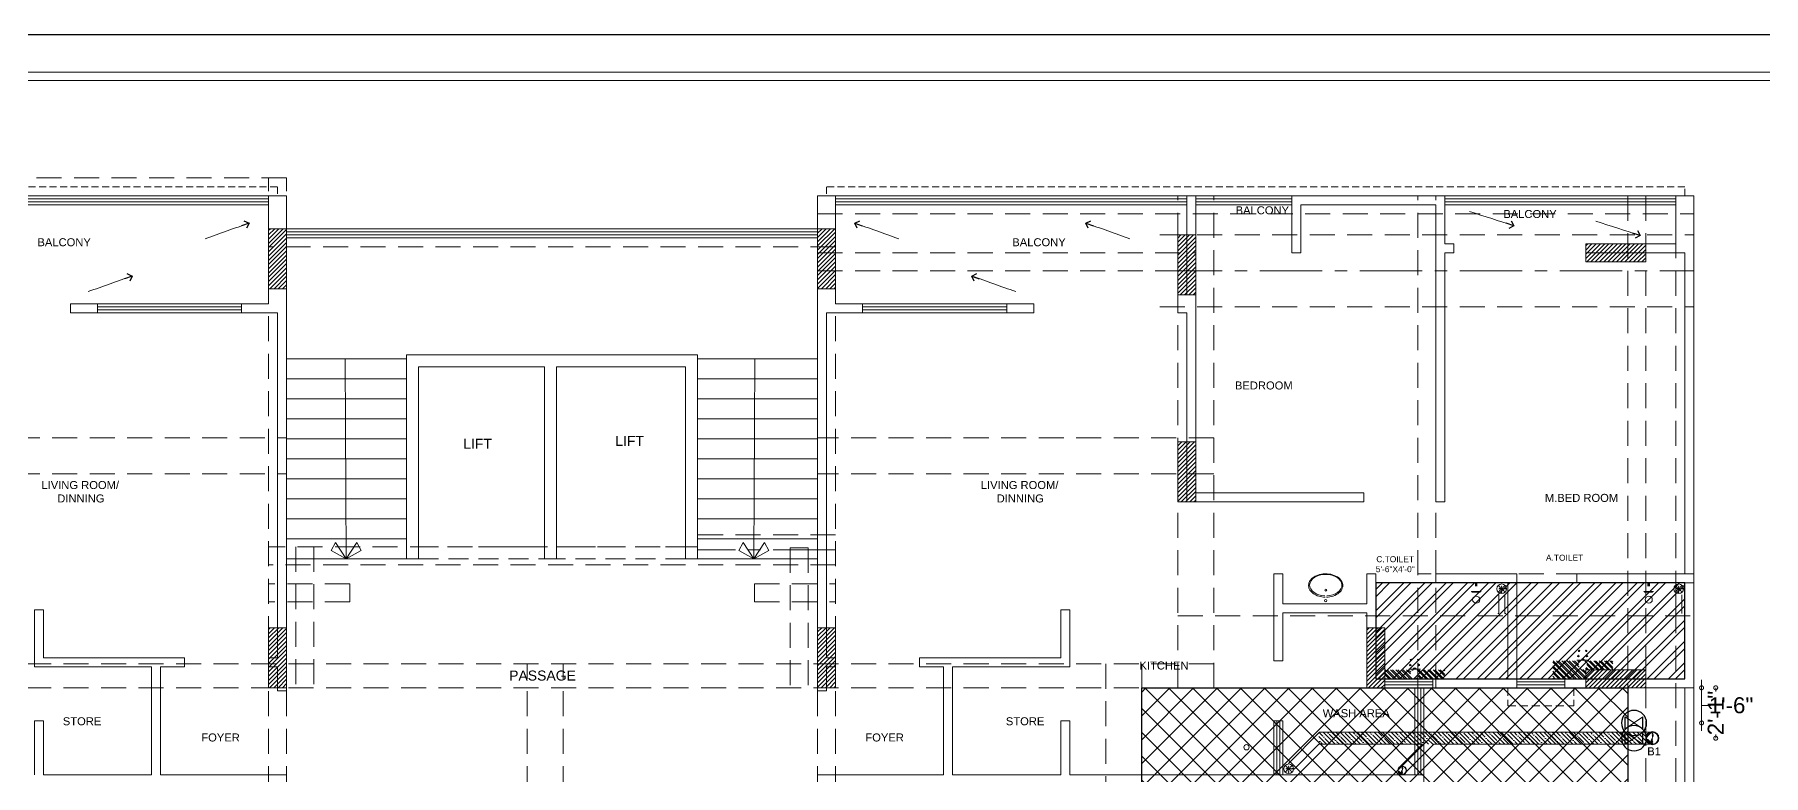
# Model space of a CAD drawing. Header units: inches. Extents: x 1807 to 67852, y 1160 to 20242.
# Drawn here: x 16992 to 17857, y 7417 to 7787 of the extents above; entities that cross this region are included whole.
import ezdxf

# ---------------------------------------------------------------- set-up
doc = ezdxf.new("R2010")
doc.units = ezdxf.units.IN
doc.header["$MEASUREMENT"] = 0
doc.header["$PDMODE"] = 35
doc.linetypes.add('CENTER', pattern=[2, 1.25, -0.25, 0.25, -0.25])
doc.linetypes.add('DASHED', pattern=[0.75, 0.5, -0.25])
doc.layers.get('0').update_dxf_attribs({"lineweight": 20})
for name, color, linetype, lineweight in [('$TD_AUDIT_GENERATED_(67B1F)', 8, 'Continuous', 15), ('02WINDOW & DOTTED', 8, 'Continuous', 20), ('06DIM', 194, 'Continuous', 15), ('3 P.V.C. PIPE', 232, 'Continuous', 30), ('4 upvc pip', 5, 'Continuous', 30), ('4 upvc pip hatch', 6, 'Continuous', 5), ('4. UPCV', 6, 'Continuous', 30), ('A-HATCH', 252, 'Continuous', 13), ('Bathing', 3, 'Continuous', 30), ('COLD WATER', 4, 'Continuous', 30), ('column_01', 7, 'Continuous', 18), ('CUT OUT', 4, 'Continuous', 30), ('Dummy wall', 8, 'Continuous', 18), ('HATCH', 8, 'Continuous', 0), ('HOT LINE', 1, 'Continuous', 30), ('N.WALL', 7, 'Continuous', 25), ('Nstair', 8, 'Continuous', 20), ('PROJ.', 8, 'DASHED', 20), ('RAILING', 8, 'Continuous', 25), ('SHOP TEXT', 7, 'Continuous', 15), ('SUNK', 216, 'Continuous', 30), ('SUNK HTACH', 165, 'Continuous', 15), ('wall', 7, 'Continuous', 20), ('WINDOW', 8, 'Continuous', 15)]:
    doc.layers.add(name, color=color, linetype=linetype, lineweight=lineweight)
doc.layers.add('K.Text', color=7, linetype='Continuous')
doc.styles.add('Krupalu', font='arial.ttf', dxfattribs={"height": 8})
doc.styles.add('Krupalu 1', font='arial.ttf')
doc.dimstyles.new('Krupalu', dxfattribs={"dimtxt": 4, "dimasz": 4, "dimexe": 0, "dimexo": 0, "dimgap": 0.09, "dimtad": 0, "dimtoh": 1, "dimdec": 0, "dimzin": 3, "dimdsep": 46, "dimlunit": 4, "dimtxsty": 'Krupalu', "dimblk": 'DOTSMALL', "dimcen": 0, "dimse1": 1, "dimse2": 1, "dimclrd": 256, "dimclre": 256, "dimclrt": 7, "dimadec": 0, "dimazin": 0, "dimtfac": 1, "dimtdec": 0, "dimtofl": 0, "dimtmove": 1, "dimatfit": 0, "dimldrblk": 'OPEN90', "dimfxl": 1, "dimtolj": 1, "dimtzin": 0, "dimlwd": -1, "dimarcsym": 0})
pattern_1 = [(45, (-2883.8112, 0), (-1.0606601718, 1.0606601718), [])]
pattern_2 = [(135, (29859.1354, -84087.3614), (1.325825215, 1.325825215), []), (135, (29858.2515, -84087.3614), (1.325825215, 1.325825215), [])]

# ---------------------------------------------------------------- blocks, each defined once
blk = doc.blocks.new('dfhtutrut')
at = {"layer": 'HATCH'}
h = blk.add_hatch(dxfattribs=at)
h.set_pattern_fill('ANSI31', color=256, scale=12, style=0)
h.set_pattern_definition(pattern_1)
h.paths.add_polyline_path([(142520.43, -629915.98), (142520.43, -629945.98), (142529.43, -629945.98), (142529.43, -629915.98)])
h = blk.add_hatch(dxfattribs=at)
h.set_pattern_fill('ANSI31', color=256, scale=12, style=0)
h.set_pattern_definition(pattern_1)
h.paths.add_polyline_path([(142794.93, -629915.98), (142794.93, -629945.98), (142803.93, -629945.98), (142803.93, -629915.98)])
h = blk.add_hatch(dxfattribs=at)
h.set_pattern_fill('ANSI31', color=256, scale=12, style=0)
h.set_pattern_definition(pattern_1)
h.paths.add_polyline_path([(142974.93, -629918.98), (142974.93, -629948.98), (142983.93, -629948.98), (142983.93, -629918.98)])
h = blk.add_hatch(dxfattribs=at)
h.set_pattern_fill('ANSI31', color=256, scale=12, style=0)
h.set_pattern_definition(pattern_1)
h.paths.add_polyline_path([(143208.93, -629932.48), (143178.93, -629932.48), (143178.93, -629923.48), (143208.93, -629923.48)])
h = blk.add_hatch(dxfattribs=at)
h.set_pattern_fill('ANSI31', color=256, scale=12, style=0)
h.set_pattern_definition(pattern_1)
h.paths.add_polyline_path([(142983.93, -630052.48), (142983.93, -630022.48), (142974.93, -630022.48), (142974.93, -630052.48)])
h = blk.add_hatch(dxfattribs=at)
h.set_pattern_fill('ANSI31', color=256, scale=12, style=0)
h.set_pattern_definition(pattern_1)
h.paths.add_polyline_path([(142529.43, -630145.48), (142529.43, -630115.48), (142520.43, -630115.48), (142520.43, -630145.48)])
h = blk.add_hatch(dxfattribs=at)
h.set_pattern_fill('ANSI31', color=256, scale=12, style=0)
h.set_pattern_definition(pattern_1)
h.paths.add_polyline_path([(142803.93, -630145.48), (142803.93, -630115.48), (142794.93, -630115.48), (142794.93, -630145.48)])
h = blk.add_hatch(dxfattribs=at)
h.set_pattern_fill('ANSI31', color=256, scale=12, style=0)
h.set_pattern_definition(pattern_1)
h.paths.add_polyline_path([(143078.43, -630145.48), (143078.43, -630115.48), (143069.43, -630115.48), (143069.43, -630145.48)])
h = blk.add_hatch(dxfattribs=at)
h.set_pattern_fill('ANSI31', color=256, scale=12, style=0)
h.set_pattern_definition(pattern_1)
h.paths.add_polyline_path([(143208.94, -630145.48), (143178.94, -630145.48), (143178.94, -630136.48), (143208.94, -630136.48)])
at = {"layer": 'column_01'}
for points in [[(142520.43, -629915.98), (142520.43, -629945.98), (142529.43, -629945.98), (142529.43, -629915.98)], [(142794.93, -629915.98), (142794.93, -629945.98), (142803.93, -629945.98), (142803.93, -629915.98)], [(142974.93, -629918.98), (142974.93, -629948.98), (142983.93, -629948.98), (142983.93, -629918.98)], [(143208.93, -629932.48), (143178.93, -629932.48), (143178.93, -629923.48), (143208.93, -629923.48)], [(142983.93, -630052.48), (142983.93, -630022.48), (142974.93, -630022.48), (142974.93, -630052.48)], [(142529.43, -630145.48), (142529.43, -630115.48), (142520.43, -630115.48), (142520.43, -630145.48)], [(142803.93, -630145.48), (142803.93, -630115.48), (142794.93, -630115.48), (142794.93, -630145.48)], [(143078.43, -630145.48), (143078.43, -630115.48), (143069.43, -630115.48), (143069.43, -630145.48)], [(143208.94, -630145.48), (143178.94, -630145.48), (143178.94, -630136.48), (143208.94, -630136.48)]]:
    blk.add_lwpolyline(points, close=True, dxfattribs=at)
blk = doc.blocks.new('_DotSmall')
at = {"color": 0, "linetype": 'ByBlock', "const_width": 0.5}
blk.add_lwpolyline([(-0.0625, 0, 1), (0.0625, 0, 1)], format="xyb", close=True, dxfattribs=at)
blk = doc.blocks.new('_Open90')
at = {"color": 0, "linetype": 'ByBlock', "lineweight": -2}
for p, q in [((0, 0), (-1, 0)), ((-0.5, 0.5), (0, 0)), ((0, 0), (-0.5, -0.5))]:
    blk.add_line(p, q, dxfattribs=at)
blk = doc.blocks.new('zw$137B')
at = {"layer": '$TD_AUDIT_GENERATED_(67B1F)', "linetype": 'DASHED', "lineweight": -2, "ltscale": 25}
for p, q in [((-135, 94.5), (-573, 94.5)), ((-144, -268.5), (-144, 94.5)), ((-135, -268.5), (-135, 94.5)), ((-135, 85.5), (-573, 85.5)), ((130.5, 85.5), (568.5, 85.5)), ((130.5, -268.5), (130.5, 85.5)), ((139.5, -268.5), (139.5, 85.5)), ((310.5, -160.5), (310.5, 85.5)), ((328.5, -160.5), (328.5, 85.5)), ((430.5, -160.5), (430.5, 85.5)), ((439.5, -160.5), (439.5, 85.5)), ((535.5, 85.5), (535.5, -277.5)), ((544.5, 85.5), (544.5, -277.5)), ((559.5, 85.5), (559.5, -1140)), ((568.5, 85.5), (568.5, -1140)), ((130.5, 76.5), (568.5, 76.5)), ((139.5, 69), (-144, 69)), ((301.5, 66), (568.5, 66)), ((139.5, 60), (-144, 60)), ((301.5, 30), (568.5, 30)), ((139.5, -84), (70.5, -84)), ((70.5, -90), (-144, -90)), ((139.5, -99), (-144, -99)), ((310.5, -124.5), (568.5, -124.5)), ((328.5, -148.5), (-424.5, -148.5)), ((274.5, -148.5), (274.5, -516)), ((292.5, -148.5), (292.5, -516)), ((328.5, -160.5), (-424.5, -160.5)), ((310.5, -160.5), (568.5, -160.5)), ((568.5, -160.5), (422.64, -160.5))]:
    blk.add_line(p, q, dxfattribs=at)
at = {"layer": '$TD_AUDIT_GENERATED_(67B1F)', "linetype": 'CENTER', "lineweight": -2, "ltscale": 25}
for p, q in [((301.5, 48), (568.5, 48)), ((139.5, -91.5), (70.5, -91.5))]:
    blk.add_line(p, q, dxfattribs=at)
at = {"layer": '$TD_AUDIT_GENERATED_(67B1F)', "color": 3, "linetype": 'DASHED', "lineweight": -2, "ltscale": 25}
for p, q in [((-327.19, -35.5), (-135, -35.5)), ((328.5, -35.5), (130.5, -35.5)), ((-327.19, -53.5), (-135, -53.5)), ((328.5, -53.5), (130.5, -53.5)), ((-14.66, -268.5), (-14.66, -148.5)), ((3.34, -268.5), (3.34, -148.5))]:
    blk.add_line(p, q, dxfattribs=at)
at = {"layer": '$TD_AUDIT_GENERATED_(67B1F)', "linetype": 'DASHED', "lineweight": -2, "ltscale": 25}
for points in [[(130.5, 57), (319.5, 57)], [(130.5, 48), (319.5, 48)], [(568.5, -103.5), (430.5, -103.5)], [(568.5, -108), (430.5, -108)]]:
    blk.add_lwpolyline(points, dxfattribs=at)
at = {"layer": '$TD_AUDIT_GENERATED_(67B1F)', "color": 3, "linetype": 'DASHED', "lineweight": -2, "ltscale": 25}
for points in [[(-130.31, -90), (-130.31, -160.5)], [(-121.31, -90), (-121.31, -160.5)], [(116.81, -90.46), (116.81, -160.5)], [(125.81, -90.46), (116.81, -90.46)], [(125.81, -90.46), (125.81, -160.5)], [(-103.38, -108.59), (-144, -108.59)], [(-103.38, -108.59), (-103.38, -117.59)], [(98.88, -108.59), (139.5, -108.59)], [(98.88, -117.59), (98.88, -108.59)], [(-103.38, -117.59), (-144, -117.59)], [(98.88, -117.59), (139.5, -117.59)]]:
    blk.add_lwpolyline(points, dxfattribs=at)
blk = doc.blocks.new('cutout')
at = {"layer": 'COLD WATER', "color": 2}
blk.add_circle((18212, 6888.2, 5.3), 19.6, dxfattribs=at)
at = {"layer": 'HATCH'}
for p, q in [((18221.4, 6902.1, 5.3), (18202.7, 6874.2, 5.3)), ((18202.7, 6902.1, 5.3), (18221.4, 6874.2, 5.3))]:
    blk.add_line(p, q, dxfattribs=at)
at = {"layer": 'HOT LINE', "ltscale": 10}
for p, q in [((18202.7, 6902.1, 5.3), (18221.4, 6902.1, 5.3)), ((18202.7, 6874.2, 5.3), (18221.4, 6874.2, 5.3))]:
    blk.add_line(p, q, dxfattribs=at)
blk = doc.blocks.new('*D52')
at = {"layer": '06DIM'}
for p, q in [((17825.72, 7460.85), (17825.72, 7464.85)), ((17825.72, 7443.29), (17825.72, 7460.85)), ((17829.94, 7452.07), (17825.72, 7452.07)), ((17830.12, 7452.07), (17829.94, 7452.07)), ((17825.72, 7443.29), (17825.72, 7439.29))]:
    blk.add_line(p, q, dxfattribs=at)
at = {"layer": 'Defpoints', "color": 0}
for p in [(17791.92, 7460.85), (17825.72, 7460.85), (17791.92, 7443.29)]:
    blk.add_point(p, dxfattribs=at)
at = {"layer": '06DIM', "xscale": 4, "yscale": 4, "zscale": 4}
for p, rotation in [((17825.72, 7460.85), 270), ((17825.72, 7443.29), 90)]:
    blk.add_blockref('_DotSmall', p, dxfattribs=dict(at, rotation=rotation))
at = {"layer": '06DIM', "color": 7, "insert": (17840.46, 7452.07), "char_height": 8, "attachment_point": 5, "style": 'Krupalu'}
blk.add_mtext('\\A1;1\'-6"', dxfattribs=at)
blk = doc.blocks.new('*D53')
at = {"layer": '06DIM'}
for p, q in [((17832.76, 7460.85), (17832.76, 7459.04)), ((17832.76, 7435.64), (17832.76, 7437.45))]:
    blk.add_line(p, q, dxfattribs=at)
at = {"layer": 'Defpoints', "color": 0}
for p in [(17791.92, 7460.85), (17832.76, 7460.85), (17791.92, 7435.64)]:
    blk.add_point(p, dxfattribs=at)
at = {"layer": '06DIM', "xscale": 4, "yscale": 4, "zscale": 4}
for p, rotation in [((17832.76, 7460.85), 90), ((17832.76, 7435.64), 270)]:
    blk.add_blockref('_DotSmall', p, dxfattribs=dict(at, rotation=rotation))
at = {"layer": '06DIM', "color": 7, "insert": (17832.76, 7448.24), "char_height": 8, "attachment_point": 5, "rotation": 90, "style": 'Krupalu'}
blk.add_mtext('\\A1;2\'-1"', dxfattribs=at)

msp = doc.modelspace()

# ---------------------------------------------------------------- hatches: boundary and pattern name
at = {"layer": '4 upvc pip hatch', "lineweight": 5}
h = msp.add_hatch(dxfattribs=at)
h.set_pattern_fill('ANSI35', color=8, scale=12, angle=180, style=0)
h.set_pattern_definition([(135, (41561.6698, -1768.8452), (2.12132034, 2.12132034), []), (135, (41559.5484, -1768.8452), (2.12132034, 2.12132034), [3.75, -0.75, 0, -0.75])])
h.paths.add_polyline_path([(17797.78, 7432.62), (17634.36, 7432.62), (17634.36, 7438.62), (17797.78, 7438.62)])
at = {"layer": '4 upvc pip hatch', "lineweight": 5, "ltscale": 10}
h = msp.add_hatch(dxfattribs=at)
h.set_pattern_fill('ANSI31', color=8, scale=3, angle=180, style=0)
h.set_pattern_definition([(135, (81485.6785, -133290.32453), (0.2651650429, 0.2651650429), [])])
edge = h.paths.add_edge_path()
edge.add_spline(control_points=[(17801.29, 7432.64), (17800.88, 7433.21), (17799.85, 7434.6), (17802.12, 7436.65), (17801.13, 7438.05), (17800.73, 7438.62)], knot_values=[0, 0, 0, 0, 1.259254, 3.09623, 4.348223, 4.348223, 4.348223, 4.348223], degree=3, periodic=0)
edge.add_arc((17801.08, 7435.64), 3, 180, 276.73796, ccw=False)
edge.add_arc((17801.08, 7435.64), 3, 94.06339, 180, ccw=False)
h = msp.add_hatch(dxfattribs=at)
h.set_pattern_fill('ANSI31', color=8, scale=2, angle=180, style=0)
h.set_pattern_definition([(135, (60132.385, -86397.75523), (0.1767766953, 0.1767766953), [])])
edge = h.paths.add_edge_path()
edge.add_spline(control_points=[(17676.13, 7417.56), (17675.85, 7417.93), (17675.17, 7418.86), (17676.68, 7420.23), (17676.02, 7421.16), (17675.75, 7421.54)], knot_values=[0, 0, 0, 0, 1.259254, 3.09623, 4.348223, 4.348223, 4.348223, 4.348223], degree=3, periodic=0)
edge.add_arc((17675.99, 7419.55), 2, 180, 276.73796, ccw=False)
edge.add_arc((17675.99, 7419.55), 2, 94.06339, 180, ccw=False)
at = {"layer": 'Bathing', "lineweight": 5}
h = msp.add_hatch(color=8, dxfattribs=at)
h.paths.add_polyline_path([(17713.65, 7511.56), (17712.41, 7511.56), (17712.41, 7513.35), (17713.65, 7513.35)])
h.paths.add_polyline_path([(17710.91, 7508.36), (17710.34, 7509.18), (17715.72, 7509.18), (17714.92, 7508.36)])
h = msp.add_hatch(color=8, dxfattribs=at)
h.paths.add_polyline_path([(17799.9, 7511.56), (17798.66, 7511.56), (17798.66, 7513.35), (17799.9, 7513.35)])
h.paths.add_polyline_path([(17797.16, 7508.36), (17796.59, 7509.18), (17801.97, 7509.18), (17801.17, 7508.36)])
for points in [[(17679.3, 7469.85), (17685.26, 7469.85), (17685.26, 7470.35), (17683.35, 7470.35, 0.636861), (17681.22, 7470.35), (17679.3, 7470.35)], [(17679.3, 7469.85), (17679.3, 7470.35), (17685.26, 7470.35), (17685.26, 7469.85)], [(17763.3, 7474.35), (17769.26, 7474.35), (17769.26, 7474.85), (17767.35, 7474.85, 0.636861), (17765.22, 7474.85), (17763.3, 7474.85)], [(17763.3, 7474.35), (17763.3, 7474.85), (17769.26, 7474.85), (17769.26, 7474.35)]]:
    msp.add_hatch(color=8, dxfattribs=at).paths.add_polyline_path(points)
at = {"layer": 'Dummy wall', "lineweight": 5, "ltscale": 10}
h = msp.add_hatch(dxfattribs=at)
h.set_pattern_fill('ANSI32', color=8, scale=5, angle=180, style=0)
h.set_pattern_definition(pattern_2)
h.paths.add_polyline_path([(17697.28, 7465.35), (17697.28, 7469.85), (17686.72, 7469.85), (17685.26, 7469.85), (17682.28, 7469.85, -2.414214), (17680.14, 7467.71, -0.408178), (17682.24, 7469.85), (17679.3, 7469.85), (17677.75, 7469.85), (17667.28, 7469.85), (17667.28, 7465.35), (17691.28, 7465.35)])
h = msp.add_hatch(dxfattribs=at)
h.set_pattern_fill('ANSI32', color=8, scale=5, angle=180, style=0)
h.set_pattern_definition(pattern_2)
h.paths.add_polyline_path([(17767.78, 7465.35), (17767.78, 7469.85), (17781.28, 7469.85), (17781.28, 7474.35), (17769.26, 7474.35), (17766.28, 7474.35, -2.414214), (17764.14, 7472.21, -0.414214), (17766.28, 7474.35), (17763.3, 7474.35), (17751.28, 7474.35), (17751.28, 7465.35), (17757.28, 7465.35)])
at = {"layer": 'SUNK HTACH', "ltscale": 10}
h = msp.add_hatch(dxfattribs=at)
h.set_pattern_fill('ANSI32', color=8, scale=20, angle=180, style=0)
h.set_pattern_definition([(45, (16684.781, 7465.306), (-5.3033, 5.3033), []), (45, (16688.317, 7465.306), (-5.3033, 5.3033), [])])
h.paths.add_polyline_path([(17817.28, 7513.35), (17662.78, 7513.35), (17662.78, 7465.4), (17817.28, 7465.31)])
h = msp.add_hatch(dxfattribs=at)
h.set_pattern_fill('ANSI37', color=8, scale=67.5, style=0)
h.set_pattern_definition([(45, (11951.298, -57380.249), (-5.9662135, 5.9662135), []), (135, (11951.298, -57380.249), (-5.9662135, -5.9662135), [])])
h.paths.add_polyline_path([(17545.78, 7460.85), (17788.78, 7460.85), (17788.78, 7352.85), (17545.78, 7352.85)])

# ---------------------------------------------------------------- linework, layer by layer
at = {"layer": '02WINDOW & DOTTED', "color": 8, "lineweight": 5}
for p, q in [((17118.28, 7690.35), (17383.78, 7690.35)), ((17118.28, 7688.85), (17383.78, 7688.85)), ((17118.28, 7687.35), (17383.78, 7687.35)), ((17118.28, 7685.85), (17383.78, 7685.85))]:
    msp.add_line(p, q, dxfattribs=at)
at = {"layer": '02WINDOW & DOTTED', "color": 8, "linetype": 'DASHED', "lineweight": 5, "ltscale": 20}
for p, q in [((17184.28, 7531.35), (17247.28, 7531.35)), ((17317.78, 7531.35), (17253.28, 7531.35)), ((17184.28, 7525.35), (17247.28, 7525.35)), ((17317.78, 7525.35), (17253.28, 7525.35))]:
    msp.add_line(p, q, dxfattribs=at)
at = {"layer": '3 P.V.C. PIPE', "color": 8, "lineweight": 5, "ltscale": 50}
for p, q in [((17724.28, 7507.35), (17724.28, 7497.97)), ((17727.28, 7507.35), (17727.28, 7497.97)), ((17812.78, 7507.35), (17812.78, 7500.63)), ((17815.78, 7507.35), (17815.78, 7497.97)), ((17724.28, 7497.97), (17723.78, 7497.97)), ((17727.78, 7497.97), (17727.28, 7497.97))]:
    msp.add_line(p, q, dxfattribs=at)
at = {"layer": '4 upvc pip'}
msp.add_lwpolyline([(16490.39, 7787.47), (18913.59, 7787.47), (18913.59, 6074.1), (16490.39, 6074.1)], close=True, dxfattribs=at)
at = {"layer": '4. UPCV', "color": 8, "lineweight": 5, "ltscale": 10}
for p, q in [((17634.71, 7438.61), (17619.18, 7423.08)), ((17801.08, 7438.64), (17634.71, 7438.61)), ((17634.36, 7432.6), (17622.01, 7420.25)), ((17686.22, 7432.61), (17634.36, 7432.6)), ((17674.57, 7420.97), (17686.22, 7432.61)), ((17677.4, 7418.14), (17691.88, 7432.62)), ((17801.08, 7432.64), (17691.88, 7432.62))]:
    msp.add_line(p, q, dxfattribs=at)
for centre, radius in [((17801.08, 7435.64), 3.3), ((17801.08, 7435.64), 3), ((17675.99, 7419.55), 2.2), ((17675.99, 7419.55), 2)]:
    msp.add_circle(centre, radius, dxfattribs=at)
for points, knots in [([(17801.29, 7432.64), (17800.88, 7433.21), (17799.85, 7434.6), (17802.12, 7436.65), (17801.13, 7438.05), (17800.73, 7438.62)], [0, 0, 0, 0, 1.888881, 4.644345, 6.522333, 6.522333, 6.522333, 6.522333]), ([(17676.13, 7417.56), (17675.85, 7417.93), (17675.17, 7418.86), (17676.68, 7420.23), (17676.02, 7421.16), (17675.75, 7421.54)], [0, 0, 0, 0, 1.259254, 3.096229, 4.348222, 4.348222, 4.348222, 4.348222])]:
    msp.add_open_spline(points, degree=3, knots=knots, dxfattribs=at)
at = {"layer": 'A-HATCH'}
for points in [[(18847.85, 7768.7), (16552.06, 7768.7, 0.414214), (16509.16, 7725.8), (16509.16, 6139.84, 0.414214), (16556.14, 6092.86), (18844.79, 6092.86, 0.414214), (18894.83, 6142.9), (18894.83, 7721.72, 0.414214)], [(18847.85, 7764.53), (16552.06, 7764.53, 0.414214), (16513.33, 7725.8), (16513.33, 6139.84, 0.414214), (16556.14, 6097.03), (18844.79, 6097.03, 0.414214), (18890.66, 6142.9), (18890.66, 7721.72, 0.414214)]]:
    msp.add_lwpolyline(points, format="xyb", close=True, dxfattribs=at)
at = {"layer": 'Bathing', "color": 8, "lineweight": 5}
for centre, radius in [((17725.78, 7510.35), 2.42), ((17724.33, 7511.8), 0.129), ((17724.82, 7511.31), 0.129), ((17725.78, 7511.58), 0.129), ((17725.78, 7511.58), 0.129), ((17726.74, 7511.31), 0.129), ((17727.23, 7511.8), 0.129), ((17814.28, 7510.35), 2.42), ((17814.28, 7510.35), 2.42), ((17812.83, 7511.8), 0.129), ((17812.83, 7511.8), 0.129), ((17813.32, 7511.31), 0.129), ((17813.32, 7511.31), 0.129), ((17814.28, 7511.58), 0.129), ((17814.28, 7511.58), 0.129), ((17814.28, 7511.58), 0.129), ((17814.28, 7511.58), 0.129), ((17815.24, 7511.31), 0.129), ((17815.24, 7511.31), 0.129), ((17815.73, 7511.8), 0.129), ((17815.73, 7511.8), 0.129), ((17637.76, 7504.47), 0.616), ((17637.82, 7509.69), 0.548), ((17637.82, 7509.69), 0.403), ((17724.33, 7508.91), 0.129), ((17724.63, 7510.35), 0.129), ((17724.82, 7509.4), 0.129), ((17725.28, 7510.35), 0.129), ((17725.35, 7510.79), 0.129), ((17725.35, 7509.92), 0.129), ((17725.78, 7510.86), 0.129), ((17725.78, 7510.86), 0.129), ((17725.78, 7510.35), 0.129), ((17725.78, 7509.85), 0.129), ((17725.78, 7509.85), 0.129), ((17725.78, 7509.12), 0.129), ((17725.78, 7509.12), 0.129), ((17725.78, 7508.41), 0.129), ((17725.78, 7508.41), 0.129), ((17726.21, 7510.79), 0.129), ((17726.21, 7509.92), 0.129), ((17726.29, 7510.35), 0.129), ((17726.74, 7509.4), 0.129), ((17726.93, 7510.35), 0.129), ((17727.23, 7508.91), 0.129), ((17727.65, 7510.35), 0.129), ((17812.83, 7508.91), 0.129), ((17812.83, 7508.91), 0.129), ((17813.13, 7510.35), 0.129), ((17813.13, 7510.35), 0.129), ((17813.32, 7509.4), 0.129), ((17813.32, 7509.4), 0.129), ((17813.78, 7510.35), 0.129), ((17813.77, 7510.35), 0.129), ((17813.85, 7510.79), 0.129), ((17813.85, 7510.79), 0.129), ((17813.85, 7509.92), 0.129), ((17813.85, 7509.92), 0.129), ((17814.28, 7510.86), 0.129), ((17814.28, 7510.86), 0.129), ((17814.28, 7510.86), 0.129), ((17814.28, 7510.86), 0.129), ((17814.28, 7510.35), 0.129), ((17814.28, 7510.35), 0.129), ((17814.28, 7509.85), 0.129), ((17814.28, 7509.85), 0.129), ((17814.28, 7509.85), 0.129), ((17814.28, 7509.85), 0.129), ((17814.28, 7509.12), 0.129), ((17814.28, 7509.12), 0.129), ((17814.28, 7509.12), 0.129), ((17814.28, 7509.12), 0.129), ((17814.28, 7508.41), 0.129), ((17814.28, 7508.41), 0.129), ((17814.28, 7508.41), 0.129), ((17814.28, 7508.41), 0.129), ((17814.71, 7510.79), 0.129), ((17814.71, 7509.92), 0.129), ((17814.71, 7510.79), 0.129), ((17814.71, 7509.92), 0.129), ((17814.79, 7510.35), 0.129), ((17814.79, 7510.35), 0.129), ((17815.24, 7509.4), 0.129), ((17815.24, 7509.4), 0.129), ((17815.43, 7510.35), 0.129), ((17815.43, 7510.35), 0.129), ((17815.73, 7508.91), 0.129), ((17815.73, 7508.91), 0.129), ((17816.15, 7510.35), 0.129), ((17816.15, 7510.35), 0.129), ((17764.09, 7476.75), 0.361), ((17764.09, 7476.75), 0.361), ((17764.45, 7479.31), 0.361), ((17764.45, 7479.31), 0.361), ((17768.02, 7479.31), 0.361), ((17768.02, 7479.31), 0.361), ((17768.39, 7476.75), 0.361), ((17768.39, 7476.75), 0.361), ((17680.09, 7472.25), 0.361), ((17680.09, 7472.25), 0.361), ((17680.45, 7474.81), 0.361), ((17680.45, 7474.81), 0.361), ((17684.02, 7474.81), 0.361), ((17684.02, 7474.81), 0.361), ((17684.39, 7472.25), 0.361), ((17684.39, 7472.25), 0.361), ((17619.28, 7420.35), 2.42), ((17617.83, 7421.8), 0.129), ((17617.83, 7418.91), 0.129), ((17618.13, 7420.35), 0.129), ((17618.32, 7421.31), 0.129), ((17618.32, 7419.4), 0.129), ((17618.78, 7420.35), 0.129), ((17618.85, 7420.79), 0.129), ((17618.85, 7419.92), 0.129), ((17619.28, 7421.58), 0.129), ((17619.28, 7421.58), 0.129), ((17619.28, 7420.86), 0.129), ((17619.28, 7420.86), 0.129), ((17619.28, 7420.35), 0.129), ((17619.28, 7419.85), 0.129), ((17619.28, 7419.85), 0.129), ((17619.28, 7419.12), 0.129), ((17619.28, 7419.12), 0.129), ((17619.28, 7418.41), 0.129), ((17619.28, 7418.41), 0.129), ((17619.71, 7420.79), 0.129), ((17619.71, 7419.92), 0.129), ((17619.79, 7420.35), 0.129), ((17620.24, 7421.31), 0.129), ((17620.24, 7419.4), 0.129), ((17620.43, 7420.35), 0.129), ((17620.73, 7421.8), 0.129), ((17620.73, 7418.91), 0.129), ((17621.15, 7420.35), 0.129)]:
    msp.add_circle(centre, radius, dxfattribs=at)
at = {"layer": 'Bathing', "color": 8, "lineweight": 5, "ltscale": 3}
for centre in [(17713.03, 7504.94), (17799.28, 7504.94)]:
    msp.add_circle(centre, 1.78, dxfattribs=at)
at = {"layer": 'Bathing', "color": 8, "lineweight": 5, "extrusion": (-0.000530124, 2.76424e-10, 1)}
msp.add_circle((17598.17, 7431.12, -8.88), 1.32, dxfattribs=at)
at = {"layer": 'Bathing', "color": 8, "lineweight": 5, "extrusion": (0, 0, -1)}
msp.add_ellipse((17637.82, 7512.2), major_axis=(8.06, 0), ratio=0.663758, start_param=1.630196, end_param=7.796446, dxfattribs=at)
at = {"layer": 'Bathing', "color": 8, "lineweight": 5}
for points, knots in [([(17637.44, 7506.17), (17636.39, 7506.19), (17635.35, 7506.35), (17633.25, 7506.97), (17632.23, 7507.47), (17630.56, 7508.73), (17629.93, 7509.5), (17629.31, 7510.95), (17629.19, 7511.59), (17629.26, 7512.85), (17629.44, 7513.48), (17630.08, 7514.64), (17630.52, 7515.18), (17631.63, 7516.13), (17632.29, 7516.54), (17634.08, 7517.36), (17635.3, 7517.67), (17637.82, 7517.92), (17639.12, 7517.85), (17641.55, 7517.33), (17642.68, 7516.88), (17644.56, 7515.69), (17645.31, 7514.93), (17646.14, 7513.43), (17646.33, 7512.72), (17646.33, 7512.01)], [1.610972, 1.610972, 1.610972, 1.610972, 1.985827, 1.985827, 2.425311, 2.425311, 2.864794, 2.864794, 3.176532, 3.176532, 3.48827, 3.48827, 3.800008, 3.800008, 4.111746, 4.111746, 4.567037, 4.567037, 5.022328, 5.022328, 5.477619, 5.477619, 5.93291, 5.93291, 6.283185, 6.283185, 6.283185, 6.283185]), ([(17646.33, 7512.01), (17646.33, 7511.54), (17646.25, 7511.08), (17645.79, 7509.77), (17645.21, 7508.98), (17643.64, 7507.65), (17642.64, 7507.12), (17640.49, 7506.4), (17639.33, 7506.2), (17638.17, 7506.17)], [0, 0, 0, 0, 0.227893, 0.227893, 0.667377, 0.667377, 1.10686, 1.10686, 1.523521, 1.523521, 1.523521, 1.523521])]:
    msp.add_open_spline(points, degree=3, knots=knots, dxfattribs=at)
at = {"layer": 'Nstair', "color": 8, "lineweight": 5, "ltscale": 10}
for p, q in [((17178.28, 7625.35), (17118.28, 7625.35)), ((17147.51, 7625.36), (17148.03, 7525.36)), ((17323.78, 7625.35), (17383.78, 7625.35)), ((17352.38, 7625.35), (17351.85, 7525.35)), ((17178.28, 7615.35), (17118.28, 7615.35)), ((17323.78, 7615.35), (17383.78, 7615.35)), ((17178.28, 7605.35), (17118.28, 7605.35)), ((17323.78, 7605.35), (17383.78, 7605.35)), ((17178.28, 7595.35), (17118.28, 7595.35)), ((17323.78, 7595.35), (17383.78, 7595.35)), ((17178.28, 7585.35), (17118.28, 7585.35)), ((17323.78, 7585.35), (17383.78, 7585.35)), ((17178.28, 7575.35), (17118.28, 7575.35)), ((17323.78, 7575.35), (17383.78, 7575.35)), ((17178.28, 7565.35), (17118.28, 7565.35)), ((17323.78, 7565.35), (17383.78, 7565.35)), ((17178.28, 7555.35), (17118.28, 7555.35)), ((17323.78, 7555.35), (17383.78, 7555.35)), ((17178.28, 7545.35), (17118.28, 7545.35)), ((17323.78, 7545.35), (17383.78, 7545.35)), ((17178.28, 7535.35), (17118.28, 7535.35)), ((17140.49, 7529.58), (17142.66, 7533.46)), ((17148.04, 7525.36), (17140.49, 7529.58)), ((17142.66, 7533.46), (17148.04, 7525.36)), ((17153.41, 7533.46), (17148.04, 7525.36)), ((17148.04, 7525.36), (17155.58, 7529.58)), ((17155.58, 7529.58), (17153.41, 7533.46)), ((17323.78, 7535.35), (17383.78, 7535.35)), ((17344.31, 7529.58), (17346.48, 7533.46)), ((17351.86, 7525.35), (17344.31, 7529.58)), ((17346.48, 7533.46), (17351.86, 7525.35)), ((17357.23, 7533.46), (17351.86, 7525.35)), ((17351.86, 7525.35), (17359.4, 7529.58)), ((17359.4, 7529.58), (17357.23, 7533.46)), ((17178.28, 7525.35), (17118.28, 7525.35)), ((17323.78, 7525.35), (17383.78, 7525.35))]:
    msp.add_line(p, q, dxfattribs=at)
at = {"layer": 'PROJ.', "color": 8, "lineweight": 5, "ltscale": 8}
for p, q in [((17728.78, 7460.85), (17728.78, 7451.85)), ((17761.78, 7460.85), (17761.78, 7451.85)), ((17728.78, 7451.85), (17761.78, 7451.85))]:
    msp.add_line(p, q, dxfattribs=at)
at = {"layer": 'PROJ.', "color": 8, "lineweight": 5, "ltscale": 7}
for points in [[(16684.78, 7706.85), (16684.78, 7711.35), (17113.78, 7711.35), (17113.78, 7706.85)], [(17817.28, 7706.85), (17817.28, 7711.35), (17388.28, 7711.35), (17388.28, 7706.85)]]:
    msp.add_lwpolyline(points, dxfattribs=at)
at = {"layer": 'RAILING', "color": 8, "lineweight": 5}
for p, q in [((16933.78, 7706.85), (17109.28, 7706.85)), ((16933.78, 7705.35), (17109.28, 7705.35)), ((16933.78, 7703.85), (17109.28, 7703.85)), ((16933.78, 7702.35), (17109.28, 7702.35)), ((17568.28, 7706.85), (17392.78, 7706.85)), ((17568.28, 7705.35), (17392.78, 7705.35)), ((17568.28, 7703.85), (17392.78, 7703.85)), ((17568.28, 7702.35), (17392.78, 7702.35)), ((17620.78, 7706.85), (17572.78, 7706.85)), ((17620.78, 7705.35), (17572.78, 7705.35)), ((17620.78, 7703.85), (17572.78, 7703.85)), ((17620.78, 7702.35), (17572.78, 7702.35)), ((17812.78, 7706.85), (17697.28, 7706.85)), ((17812.78, 7705.35), (17697.28, 7705.35)), ((17812.78, 7703.85), (17697.28, 7703.85)), ((17812.78, 7702.35), (17697.28, 7702.35)), ((17682.28, 7460.85), (17682.28, 7417.35)), ((17683.78, 7460.85), (17683.78, 7417.35)), ((17685.28, 7460.85), (17685.28, 7417.35)), ((17686.78, 7460.85), (17686.78, 7417.35))]:
    msp.add_line(p, q, dxfattribs=at)
at = {"layer": 'SUNK'}
for points in [[(17817.28, 7513.35), (17662.78, 7513.35), (17662.78, 7465.4), (17817.28, 7465.31)], [(17545.78, 7460.85), (17788.78, 7460.85), (17788.78, 7352.85), (17545.78, 7352.85)]]:
    msp.add_lwpolyline(points, close=True, dxfattribs=at)
at = {"layer": 'wall'}
for p, q in [((17109.28, 7706.85), (17109.28, 7652.85)), ((17109.28, 7706.85), (17118.28, 7706.85)), ((17118.28, 7706.85), (17118.28, 7459.35)), ((17383.78, 7706.85), (17383.78, 7459.35)), ((17392.78, 7706.85), (17383.78, 7706.85)), ((17392.78, 7706.85), (17392.78, 7652.85)), ((17568.28, 7706.85), (17568.28, 7657.35)), ((17572.78, 7706.85), (17568.28, 7706.85)), ((17572.78, 7706.85), (17572.78, 7558.35)), ((17620.78, 7706.85), (17620.78, 7678.35)), ((17697.28, 7706.85), (17620.78, 7706.85)), ((17625.28, 7702.35), (17625.28, 7678.35)), ((17692.78, 7702.35), (17625.28, 7702.35)), ((17692.78, 7702.35), (17692.78, 7553.85)), ((17697.28, 7706.85), (17697.28, 7682.85)), ((17812.78, 7682.85), (17812.78, 7706.85)), ((17821.78, 7706.85), (17812.78, 7706.85)), ((17821.78, 7706.85), (17821.78, 7460.85)), ((17620.78, 7678.35), (17625.28, 7678.35)), ((17697.28, 7682.85), (17701.78, 7682.85)), ((17697.28, 7678.35), (17701.78, 7678.35)), ((17697.28, 7678.35), (17697.28, 7553.85)), ((17701.78, 7678.35), (17701.78, 7682.85)), ((17767.78, 7678.35), (17767.78, 7682.85)), ((17767.78, 7682.85), (17812.78, 7682.85)), ((17767.78, 7682.85), (17797.78, 7682.85)), ((17767.78, 7673.85), (17767.78, 7682.85)), ((17767.78, 7678.35), (17817.28, 7678.35)), ((17797.78, 7682.85), (17797.78, 7673.85)), ((17817.28, 7678.35), (17817.28, 7517.85)), ((17797.78, 7673.85), (17767.78, 7673.85)), ((17010.28, 7652.85), (17010.28, 7648.35)), ((17010.28, 7652.85), (17023.78, 7652.85)), ((17023.78, 7648.35), (17023.78, 7652.85)), ((17095.78, 7648.35), (17095.78, 7652.85)), ((17095.78, 7652.85), (17109.28, 7652.85)), ((17406.28, 7652.85), (17392.78, 7652.85)), ((17406.28, 7648.35), (17406.28, 7652.85)), ((17491.78, 7652.85), (17478.28, 7652.85)), ((17478.28, 7648.35), (17478.28, 7652.85)), ((17491.78, 7652.85), (17491.78, 7648.35)), ((17563.78, 7648.35), (17563.78, 7657.35)), ((17563.78, 7657.35), (17568.28, 7657.35)), ((17010.28, 7648.35), (17023.78, 7648.35)), ((17095.78, 7648.35), (17113.78, 7648.35)), ((17113.78, 7648.35), (17113.78, 7475.85)), ((17388.28, 7648.35), (17388.28, 7475.85)), ((17406.28, 7648.35), (17388.28, 7648.35)), ((17491.78, 7648.35), (17478.28, 7648.35)), ((17568.28, 7648.35), (17563.78, 7648.35)), ((17568.28, 7648.35), (17568.28, 7553.85)), ((17253.28, 7627.35), (17178.28, 7627.35)), ((17178.28, 7627.35), (17178.28, 7525.35)), ((17247.28, 7627.35), (17323.78, 7627.35)), ((17323.78, 7627.35), (17323.78, 7525.35)), ((17184.28, 7525.35), (17184.28, 7621.35)), ((17184.28, 7621.35), (17247.28, 7621.35)), ((17247.28, 7621.35), (17247.28, 7525.35)), ((17247.28, 7525.35), (17247.28, 7621.35)), ((17253.28, 7525.35), (17253.28, 7621.35)), ((17317.78, 7621.35), (17253.28, 7621.35)), ((17253.28, 7621.35), (17253.28, 7525.35)), ((17317.78, 7525.35), (17317.78, 7621.35)), ((17656.78, 7558.35), (17572.78, 7558.35)), ((17656.78, 7558.35), (17656.78, 7553.85)), ((17656.78, 7553.85), (17568.28, 7553.85)), ((17697.28, 7553.85), (17692.78, 7553.85)), ((17178.28, 7525.35), (17184.28, 7525.35)), ((17247.28, 7525.35), (17253.28, 7525.35)), ((17253.28, 7525.35), (17247.28, 7525.35)), ((17323.78, 7525.35), (17317.78, 7525.35)), ((17611.78, 7517.85), (17616.28, 7517.85)), ((17611.78, 7517.85), (17611.78, 7474.35)), ((17616.28, 7517.85), (17616.28, 7502.85)), ((17658.28, 7517.85), (17658.28, 7502.85)), ((17658.28, 7517.85), (17662.78, 7517.85)), ((17662.78, 7517.85), (17662.78, 7465.35)), ((17692.78, 7517.85), (17692.78, 7513.35)), ((17692.78, 7517.85), (17733.28, 7517.85)), ((17692.78, 7513.35), (17728.78, 7513.35)), ((17728.78, 7513.35), (17728.78, 7465.35)), ((17733.28, 7517.85), (17733.28, 7460.85)), ((17763.28, 7517.85), (17763.28, 7513.35)), ((17763.28, 7517.85), (17817.28, 7517.85)), ((17763.28, 7513.35), (17817.28, 7513.35)), ((17817.28, 7513.35), (17817.28, 7465.35)), ((17616.28, 7502.85), (17658.28, 7502.85)), ((16992.28, 7499.85), (16992.28, 7471.35)), ((16996.78, 7499.85), (16992.28, 7499.85)), ((16996.78, 7499.85), (16996.78, 7475.85)), ((17505.28, 7499.85), (17505.28, 7475.85)), ((17505.28, 7499.85), (17509.78, 7499.85)), ((17509.78, 7499.85), (17509.78, 7471.35)), ((17616.28, 7498.35), (17658.28, 7498.35)), ((17616.28, 7498.35), (17616.28, 7474.35)), ((17658.28, 7498.35), (17658.28, 7460.85)), ((17658.28, 7460.85), (17658.28, 7490.85)), ((17658.28, 7490.85), (17667.28, 7490.85)), ((17667.28, 7490.85), (17667.28, 7460.85)), ((17050.78, 7471.35), (16992.28, 7471.35)), ((17067.28, 7475.85), (16996.78, 7475.85)), ((17050.78, 7471.35), (17050.78, 7417.35)), ((17055.28, 7471.35), (17055.28, 7417.35)), ((17067.28, 7471.35), (17055.28, 7471.35)), ((17067.28, 7475.85), (17067.28, 7471.35)), ((17109.28, 7475.85), (17109.28, 7471.35)), ((17109.28, 7475.85), (17113.78, 7475.85)), ((17109.28, 7471.35), (17113.78, 7471.35)), ((17113.78, 7471.35), (17113.78, 7459.35)), ((17392.78, 7475.85), (17388.28, 7475.85)), ((17392.78, 7471.35), (17388.28, 7471.35)), ((17388.28, 7471.35), (17388.28, 7459.35)), ((17392.78, 7475.85), (17392.78, 7471.35)), ((17434.78, 7475.85), (17434.78, 7471.35)), ((17434.78, 7475.85), (17505.28, 7475.85)), ((17434.78, 7471.35), (17446.78, 7471.35)), ((17446.78, 7471.35), (17446.78, 7417.35)), ((17451.28, 7471.35), (17451.28, 7417.35)), ((17451.28, 7471.35), (17509.78, 7471.35)), ((17611.78, 7474.35), (17616.28, 7474.35)), ((17767.79, 7469.85), (17797.79, 7469.85)), ((17767.79, 7460.85), (17767.79, 7469.85)), ((17797.79, 7469.85), (17797.79, 7460.85)), ((17118.28, 7459.35), (17113.78, 7459.35)), ((17383.78, 7459.35), (17388.28, 7459.35)), ((17658.28, 7460.85), (17667.28, 7460.85)), ((17667.28, 7460.85), (17658.28, 7460.85)), ((17662.78, 7465.35), (17667.28, 7465.35)), ((17667.28, 7465.35), (17667.28, 7460.85)), ((17691.28, 7465.35), (17728.78, 7465.35)), ((17691.28, 7465.35), (17691.28, 7460.85)), ((17691.28, 7460.85), (17733.28, 7460.85)), ((17757.28, 7465.35), (17757.28, 7460.85)), ((17757.28, 7465.35), (17817.28, 7465.35)), ((17757.28, 7460.85), (17821.78, 7460.85)), ((17797.79, 7460.85), (17767.79, 7460.85)), ((17817.28, 7460.85), (17817.28, 7352.85)), ((17821.78, 7460.85), (17821.78, 7352.85)), ((16996.78, 7444.35), (16992.28, 7444.35)), ((16992.28, 7444.35), (16992.28, 7417.35)), ((16996.78, 7444.35), (16996.78, 7417.35)), ((17505.28, 7444.35), (17509.78, 7444.35)), ((17505.28, 7444.35), (17505.28, 7417.35)), ((17509.78, 7444.35), (17509.78, 7417.35)), ((17611.78, 7444.35), (17616.28, 7444.35)), ((17050.78, 7417.35), (16996.78, 7417.35)), ((17118.28, 7417.35), (17055.28, 7417.35)), ((17118.28, 7417.35), (17118.28, 7412.85)), ((17383.78, 7417.35), (17446.78, 7417.35)), ((17383.78, 7417.35), (17383.78, 7412.85)), ((17451.28, 7417.35), (17505.28, 7417.35)), ((17509.78, 7417.35), (17686.78, 7417.35)), ((17686.78, 7417.35), (17686.78, 7412.85))]:
    msp.add_line(p, q, dxfattribs=at)
at = {"layer": 'WINDOW', "color": 8, "lineweight": 5}
for p, q in [((17023.78, 7652.85), (17095.78, 7652.85)), ((17023.78, 7651.35), (17095.78, 7651.35)), ((17023.78, 7649.85), (17095.78, 7649.85)), ((17478.28, 7652.85), (17406.28, 7652.85)), ((17478.28, 7651.35), (17406.28, 7651.35)), ((17478.28, 7649.85), (17406.28, 7649.85)), ((17023.78, 7648.35), (17095.78, 7648.35)), ((17478.28, 7648.35), (17406.28, 7648.35)), ((17691.28, 7465.35), (17667.28, 7465.35)), ((17691.28, 7463.85), (17667.28, 7463.85)), ((17667.28, 7462.35), (17691.28, 7462.35)), ((17667.28, 7460.85), (17691.28, 7460.85)), ((17733.28, 7465.35), (17757.28, 7465.35)), ((17733.28, 7463.85), (17757.28, 7463.85)), ((17733.28, 7462.35), (17757.28, 7462.35)), ((17733.28, 7460.85), (17757.28, 7460.85)), ((17611.78, 7444.35), (17611.78, 7417.35)), ((17613.28, 7444.35), (17613.28, 7417.35)), ((17614.78, 7444.35), (17614.78, 7417.35)), ((17616.28, 7444.35), (17616.28, 7417.35))]:
    msp.add_line(p, q, dxfattribs=at)

# ---------------------------------------------------------------- block references
at = {"layer": '$TD_AUDIT_GENERATED_(67B1F)'}
msp.add_blockref('zw$137B', (17253.28, 7621.35), dxfattribs=at)
at = {"layer": 'column_01'}
msp.add_blockref('dfhtutrut', (-125411.15, 637606.33), dxfattribs=at)
at = {"layer": 'CUT OUT', "xscale": -0.3217879374209245, "yscale": 0.3217879374209245, "zscale": 0.3217879374209245, "rotation": 270}
for p in [(15575.39, 1582.87, -12.36), (15575.39, 1575.22, -12.36)]:
    msp.add_blockref('cutout', p, dxfattribs=at)

# ---------------------------------------------------------------- texts
at = {"layer": '4. UPCV', "color": 8, "lineweight": 5, "ltscale": 10, "style": 'Krupalu 1'}
msp.add_text('B1', height=4, dxfattribs=at).set_placement((17798.53, 7427.08))
at = {"layer": 'K.Text', "style": 'Krupalu 1'}
for s, height, p in [('BALCONY', 4, (17592.75, 7697.59)), ('BALCONY', 4, (17726.56, 7695.75)), ('BALCONY', 4, (16993.71, 7681.63)), ('BALCONY', 4, (17481.1, 7681.63)), ('BEDROOM', 4, (17592.41, 7610.02)), ('LIVING ROOM/', 4, (16995.71, 7560.24)), ('LIVING ROOM/', 4, (17465.36, 7560.24)), ('DINNING', 4, (17003.64, 7553.53)), ('DINNING', 4, (17473.29, 7553.53)), ('M.BED ROOM', 4, (17747.37, 7553.81)), ('5\'-6"X4\'-0"', 3, (17662.8, 7518.67)), ('C.TOILET', 3, (17663.08, 7523.67)), ('A.TOILET', 3, (17747.91, 7524.38)), ('KITCHEN', 4, (17544.66, 7470)), ('STORE ', 4, (17006.4, 7442.12)), ('STORE ', 4, (17477.88, 7442.12)), ('WASH AREA', 4, (17636.28, 7446.16)), ('FOYER ', 4, (17075.64, 7434.02)), ('FOYER ', 4, (17407.64, 7434.02))]:
    msp.add_text(s, height=height, dxfattribs=at).set_placement(p)
at = {"layer": 'SHOP TEXT', "ltscale": 0.1, "style": 'Krupalu 1'}
for s, p in [('LIFT', (17206.57, 7580.38)), ('LIFT', (17282.62, 7581.81)), ('PASSAGE', (17229.54, 7464.48))]:
    msp.add_text(s, height=5, dxfattribs=at).set_placement(p)

# ---------------------------------------------------------------- dimensions: what is measured, and where the dimension line sits
at = {"layer": '06DIM'}
for base, p1, picture, middle in [((17825.72, 7460.85), (17791.92, 7443.29), '*D52', (17830.21, 7452.07)), ((17832.76, 7460.85), (17791.92, 7435.64), '*D53', (17832.76, 7448.24))]:
    dim = msp.add_linear_dim(base=base, p1=p1, p2=(17791.92, 7460.85), angle=90, dimstyle='Krupalu', dxfattribs=at)
    dim.commit()
    dim.dimension.update_dxf_attribs({"geometry": picture, "text_midpoint": middle})

# ---------------------------------------------------------------- leaders
at = {"layer": 'N.WALL', "color": 8, "lineweight": 5, "path_type": 1}
for points in [[(17099.53, 7693.2), (17077.58, 7685.4)], [(17402.34, 7693.2), (17424.3, 7685.4)], [(17517.88, 7693.2), (17539.84, 7685.4)], [(17731.86, 7691.87), (17709.69, 7699.04)], [(17794.97, 7687.02), (17772.8, 7694.19)], [(17041.04, 7666.75), (17019.08, 7658.95)], [(17460.83, 7666.75), (17482.79, 7658.95)]]:
    msp.add_leader(points, dimstyle='Krupalu', override={"dimgap": 0.09, "dimtad": 0, "dimclrd": 1}, dxfattribs=at)

doc.saveas('drawing.dxf')
